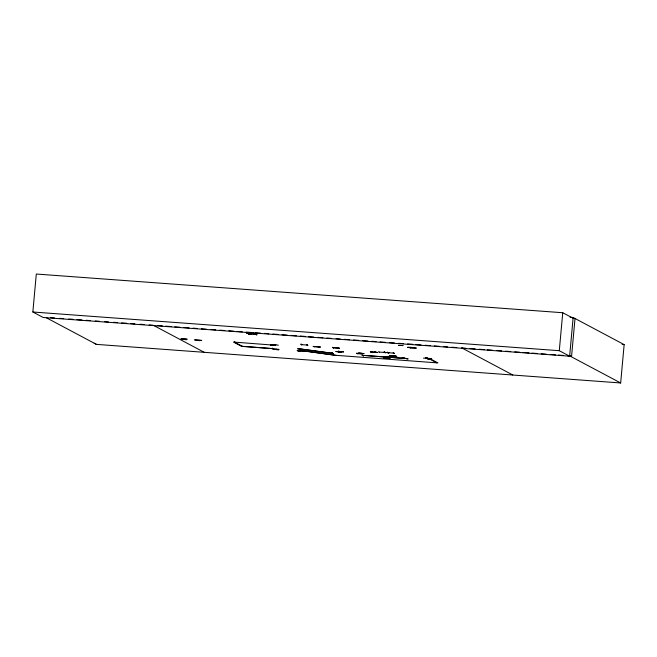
<?xml version="1.0" encoding="UTF-8"?>
<svg xmlns="http://www.w3.org/2000/svg" width="657" height="657" viewBox="0 0 657 657"><rect width="100%" height="100%" fill="white"/><g stroke="black" fill="none" stroke-linecap="round" stroke-linejoin="round"><path stroke-width="0.99" d="M394.98 355.93L389.305 355.494L394.923 355.905M181.562 338.716L187.196 339.25L181.562 338.692M272.22 348.185L273 348.818L278.962 349.352M570.095 317.29L573.15 317.512L569.627 356.193L43.19 317.495L32.85 312.001L36.307 274.035L562.745 312.732L573.085 318.226M234.713 342.231L234.754 341.755M301.095 344.03L300.783 344.309L301.933 344.818M338.519 351.881L338.692 351.298M384.255 352.464L384.181 351.889L384.173 352.456L384.805 351.938L384.649 352.489L379.155 352.062M387.055 357.055C387.63 355.585 386.595 357.761 387.72 357.121M387.49 352.119L388.246 352.99M387.523 357.121L387.753 356.554L387.581 357.121M425.547 358.196L426.122 358.279L426.138 357.712M429.473 358.344L429.423 358.968L429.292 358.385M336.376 355.453L302.179 350.715L336.162 355.338L437.891 362.919L430.581 359.034L430.622 358.566L429.53 358.484M569.627 356.193L559.288 350.698L562.745 312.732M575.023 318.39L571.598 356.037L567.623 355.733M94.148 343.192L96.439 344.375L620.66 382.965L624.15 344.605L573.15 317.512M273.107 349.327L278.839 349.754L273.123 349.228M180.782 339.143L186.457 339.677L180.79 339.102M389.051 352.735L383.442 352.374M398.462 345.401L403.102 345.574L398.479 345.36M201.691 340.392L194.562 339.891L201.658 340.482M304.265 351.208L297.136 350.641L302.688 350.92M320.23 346.921L313.102 346.37L313.471 346.559M362.007 353.877L356.521 353.285M341.221 352.144L335.941 351.479M273.263 348.76L272.179 348.226M275.858 349.499L276.252 349.105L276.112 349.524M275.414 345.352L270.553 344.605M427.756 358.172L423.469 358.164M407.89 358.952L404.186 358.196M404.375 358.188L408.096 358.903M273.238 344.868L270.446 345.081L275.447 344.843M359.412 353.433L357.523 353.729M359.642 353.45L357.498 353.762M333.354 347.931L332.565 347.323M331.867 352.99L333.214 353.63L332.155 353.047M332.105 352.99L332.927 353.565M378.531 351.725L379.36 352.324M388.525 352.932L387.178 352.374M301.062 344.252L301.653 344.876M410.666 347.939L416.242 348.038M335.924 351.52L341.213 352.177M246.449 332.672L249.036 334.093M251.212 332.894L254.021 334.462M254.259 334.594L251.385 333.033L254.563 334.503M251.163 334.38L248.33 332.82L251.13 334.388M253.479 333.066L256.517 334.766M253.717 333.198L257.068 334.807L253.832 333.214M184.461 339.061L183.607 339.406M319.606 347.151L320.222 347.06M396.812 356.398L389.757 355.79L396.007 356.193M302.672 350.92L304.224 351.249M375.763 352.111L377.356 352.357M248.683 332.853L251.894 334.306M248.904 332.853L251.705 334.421M249.414 334.257L246.572 332.664L249.635 334.142M358.566 352.981L363.888 353.573M356.611 353.31L361.991 353.918M358.566 352.99L363.978 353.638M359.215 353.622L361.284 353.351M388.936 356.997L386.743 357.268L388.714 356.948M275.915 344.868L273.263 345.04M338.716 351.298L338.503 351.881L340.63 351.676M343.545 351.955L338.141 351.306L343.447 351.889M406.806 358.623L406.461 358.623M428.799 358.927L429.366 358.968L428.881 358.829M320.033 347.101L318.998 347.151M416.168 348.12L409.097 347.52L410.682 347.939M389.938 355.741L390.373 355.716M396.261 356.587L396.688 356.537M299.239 348.744L298.705 348.785L332.828 353.359L298.565 348.645M273.378 344.457L278.338 345.196M302.245 350.781L302.672 350.748M338.733 351.906L340.868 351.643M428.947 358.845L429.037 358.829M426.007 357.876L427.806 357.909M428.98 358.582L430.729 358.64M431.731 358.936L427.255 358.796L431.534 358.944M427.732 358.591L431.255 359.231M333.124 347.684L338.749 348.128L333.271 347.717M272.77 348.547L273.386 348.596M388 352.71L393.543 353.121M332.754 353.351L333.156 353.359M362.188 355.494L362.689 355.56M407.627 347.331L412.243 347.463L407.627 347.348M307.148 345.065L301.678 344.646M410.321 347.43L411.101 347.454M319.006 347.159L313.972 346.674M374.022 351.914L375.779 352.111L370.22 351.84L373.537 352.472M371.435 351.75L372.215 351.774M298.352 350.559L299.132 350.583M242.367 346.305L272.499 348.612L241.489 346.338L233.432 342.051L272.236 345.032M272.565 345.106L272.088 345.04M387.178 357.055L387.573 356.562M384.731 351.938L384.657 352.464M198.808 340.597L199.695 340.655M622.113 344.449L624.15 344.605M32.85 312.001L559.288 350.698M50.523 317.66L54.547 317.939M59.672 318.333L63.704 318.612M68.821 319.006L72.861 319.286M76.959 319.606L82.01 319.959M86.108 320.279L90.149 320.559M95.257 320.953L99.306 321.24M104.406 321.618L108.454 321.914M113.562 322.291L117.611 322.587M121.693 322.891L126.768 323.26M130.842 323.564L134.907 323.86M139.99 324.238L144.055 324.533M149.147 324.911L153.212 325.207M157.294 325.511L162.41 325.888M165.589 326.176L171.6 326.562M174.787 326.849L179.895 327.227M183.985 327.523L189.093 327.9M193.059 328.139L197.264 328.5M201.354 328.804L206.462 329.182M210.544 329.477L215.652 329.855M219.742 330.159L224.85 330.528M228.817 330.767L234.048 331.21M237.111 331.432L242.219 331.81M246.309 332.105L251.417 332.483M255.499 332.787L260.607 333.156M264.574 333.395L268.787 333.764M272.869 334.06L277.977 334.438M282.067 334.733L287.175 335.111M291.265 335.415L296.373 335.784M300.339 336.023L305.562 336.466M308.626 336.688L313.734 337.066M317.824 337.37L322.932 337.739M327.022 338.043L331.103 338.339M336.097 338.651L340.301 339.02M344.391 339.316L349.499 339.694M353.581 339.998L358.689 340.367M362.779 340.671L367.887 341.049M371.854 341.279L376.059 341.648M380.148 341.944L385.257 342.322M389.346 342.625L394.455 342.995M398.536 343.299L403.529 343.611M407.611 343.915L412.719 344.284M415.906 344.572L421.014 344.95M425.104 345.253L430.212 345.631M434.302 345.927L439.41 346.305M443.376 346.543L447.581 346.904M451.671 347.208L456.779 347.578M461.887 347.955L465.953 348.259M470.018 348.555L475.11 348.933M479.167 349.228L484.258 349.606M487.305 349.828L492.397 350.206M496.454 350.493L501.554 350.879M505.603 351.167L510.703 351.552M514.776 351.856L519.859 352.226M522.915 352.456L529.016 352.899M532.039 353.113L537.155 353.499M541.187 353.786L546.304 354.18M550.336 354.46L555.461 354.854M558.507 355.076L563.599 355.453M393.379 352.834L394.479 353.45L393.149 352.809M385.281 352.776L384.189 352.193L385.593 352.793M430.581 359.034L429.489 358.96L436.798 362.836M401.994 357.745L404.014 357.893M333.345 347.964L332.524 347.364M302.368 350.444L303.665 351.084L302.581 350.46M363.543 355.815L362.188 355.256L363.567 355.848M363.329 355.798L362.27 355.223M306.745 344.769L307.928 345.36L306.827 344.736M373.537 352.472L377.274 352.439M394.003 356.496L392.155 356.332M316.904 346.436L317.816 346.535M299.535 351.167L300.446 351.265M372.626 352.374L371.09 352.144M300.38 348.629L297.613 348.81L300.421 348.555M314.678 346.781L313.455 346.559M298.007 350.945L298.705 351.06M425.588 358.205L429.423 358.903M431.452 359.297L427.551 358.558M395.99 356.193L396.524 356.308M390.11 355.979L390.636 356.102M512.764 374.983L461.764 347.89M251.927 333.074L254.62 334.503M246.391 332.672L249.085 334.101M569.66 355.88L620.66 382.965M234.5 342.116L242.581 346.411M154.223 325.749L204.335 352.366M46.335 317.758L96.439 344.375M256.452 334.774L253.536 333.074M385.437 358.008L383.581 357.876L386.488 358.352L385.437 358.008M389.075 358.279L387.219 358.139L390.135 358.623L389.075 358.279M406.001 358.517L362.426 355.314L406.001 358.517M338.503 347.808L339.587 348.424L338.503 347.808"/></g></svg>
